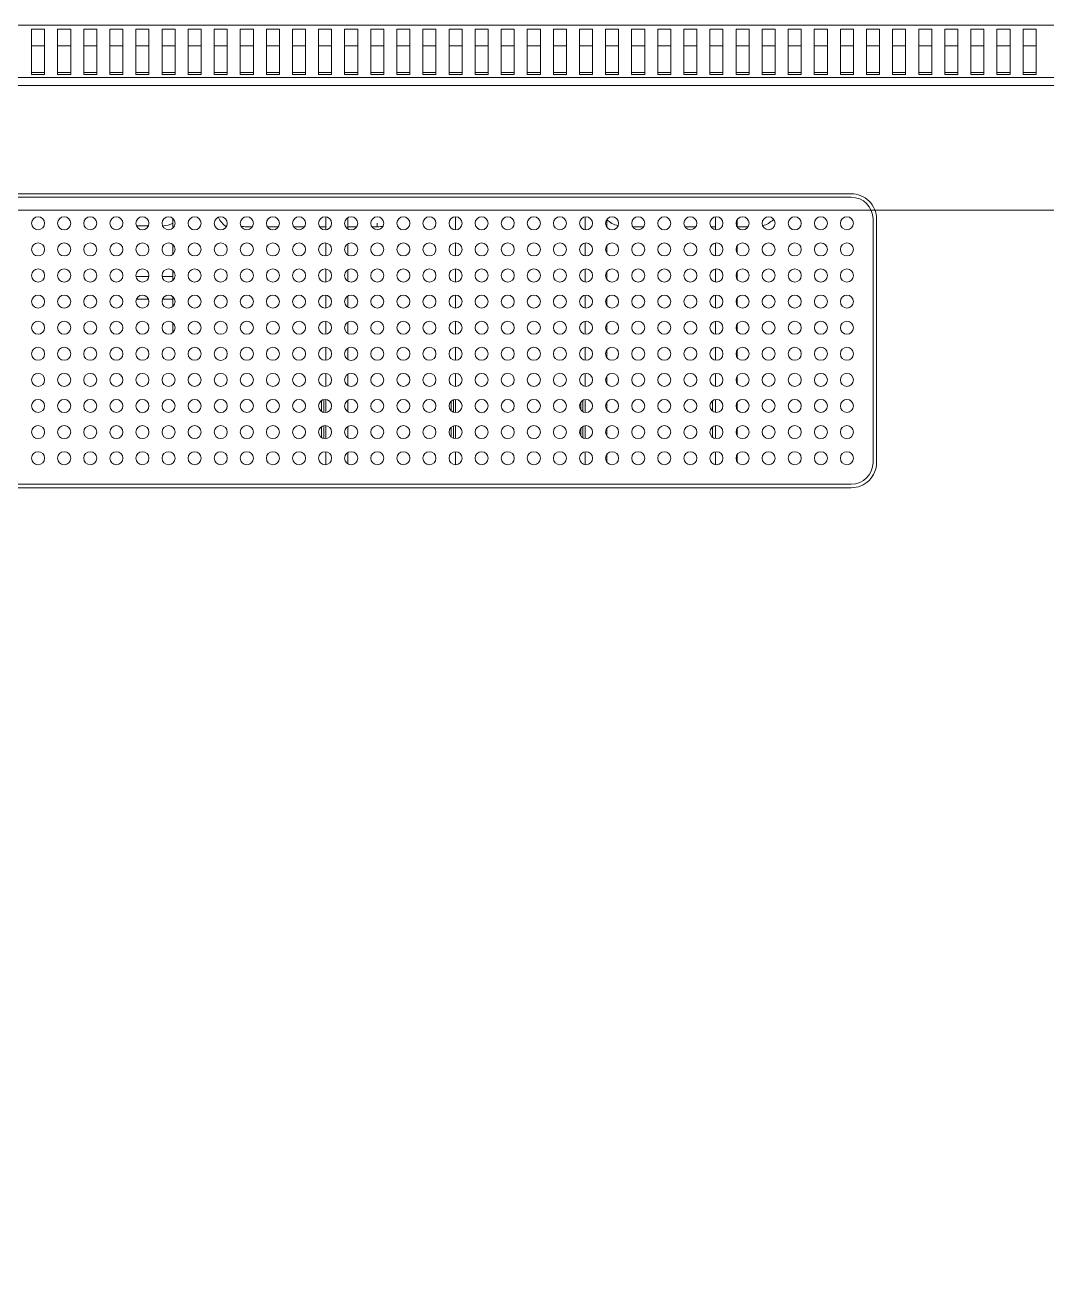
# Model space of a CAD drawing. Extents: x -382 to 1420, y -377 to 265.
# Drawn here: x -199.11 to -189.86, y -11.1 to 0.23 of the extents above; entities that cross this region are included whole.
import ezdxf

# ---------------------------------------------------------------- set-up
doc = ezdxf.new("R2010")
doc.units = 0
doc.header["$MEASUREMENT"] = 0
doc.layers.add('PDF_レイヤー 1', color=7, linetype='CONTINUOUS')

msp = doc.modelspace()

# ---------------------------------------------------------------- linework, layer by layer
at = {"layer": 'PDF_レイヤー 1', "lineweight": 0}
for points in [[(-221.78674, 0.2316), (-178.08673, 0.2316), (-178.56113, -0.24294, -0.40182696), (-178.27564, -0.52822), (-178.27568, -5.70111), (-178.27499, -5.70458), (-178.27499, -5.70472), (-178.27457, -5.70833), (-178.2743, -5.71194), (-178.27416, -5.71542), (-178.2743, -5.71903), (-178.27457, -5.7225), (-178.27513, -5.72583), (-178.27582, -5.72916), (-178.27652, -5.73236), (-178.27735, -5.73527), (-178.27846, -5.73819), (-178.27985, -5.74097)], [(-178.56112, -0.24287), (-221.31232, -0.24287, 0.40168178)], [(-193.74334, -1.58492, -0.12552593), (-193.8427, -1.52958), (-193.8427, -1.59666)], [(-197.053, -1.59461), (-197.10217, -1.59461, -0.0604074), (-197.1573, -1.58789)]]:
    msp.add_lwpolyline(points, format="xyb", dxfattribs=at)
for points in [[(-199.05103, 0.1945), (-198.93285, 0.1945), (-198.93285, -0.21671)], [(-199.05098, -0.2167), (-199.05098, 0.19452)], [(-198.81479, 0.1945), (-198.69661, 0.1945), (-198.69661, -0.21671)], [(-198.81472, -0.2167), (-198.81472, 0.19452)], [(-198.57853, 0.1945), (-198.46049, 0.1945), (-198.46049, -0.21671)], [(-198.57848, -0.2167), (-198.57848, 0.19452)], [(-198.34242, 0.1945), (-198.22423, 0.1945), (-198.22423, -0.21671)], [(-198.34236, -0.2167), (-198.34236, 0.19452)], [(-198.10616, 0.1945), (-197.98798, 0.1945), (-197.98798, -0.21671)], [(-198.1061, -0.2167), (-198.1061, 0.19452)], [(-197.8699, 0.1945), (-197.75186, 0.1945), (-197.75186, -0.21671)], [(-197.86985, -0.2167), (-197.86985, 0.19452)], [(-197.63378, 0.1945), (-197.5156, 0.1945), (-197.5156, -0.21671)], [(-197.63373, -0.2167), (-197.63373, 0.19452)], [(-197.39754, 0.1945), (-197.27936, 0.1945), (-197.27936, -0.21671)], [(-197.39749, -0.2167), (-197.39749, 0.19452)], [(-197.16142, 0.1945), (-197.04324, 0.1945), (-197.04324, -0.21671)], [(-197.16137, -0.2167), (-197.16137, 0.19452)], [(-196.92517, 0.1945), (-196.80698, 0.1945), (-196.80698, -0.21671)], [(-196.92511, -0.2167), (-196.92511, 0.19452)], [(-196.68891, 0.1945), (-196.57087, 0.1945), (-196.57087, -0.21671)], [(-196.68885, -0.2167), (-196.68885, 0.19452)], [(-196.45279, 0.1945), (-196.33461, 0.1945), (-196.33461, -0.21671)], [(-196.45274, -0.2167), (-196.45274, 0.19452)], [(-196.21655, 0.1945), (-196.09837, 0.1945), (-196.09837, -0.21671)], [(-196.21649, -0.2167), (-196.21649, 0.19452)], [(-195.98043, 0.1945), (-195.86225, 0.1945), (-195.86225, -0.21671)], [(-195.98038, -0.2167), (-195.98038, 0.19452)], [(-195.74417, 0.1945), (-195.62599, 0.1945), (-195.62599, -0.21671)], [(-195.74412, -0.2167), (-195.74412, 0.19452)], [(-195.50792, 0.1945), (-195.38987, 0.1945), (-195.38987, -0.21671)], [(-195.50786, -0.2167), (-195.50786, 0.19452)], [(-195.2718, 0.1945), (-195.15362, 0.1945), (-195.15362, -0.21671)], [(-195.27174, -0.2167), (-195.27174, 0.19452)], [(-195.03556, 0.1945), (-194.91737, 0.1945), (-194.91737, -0.21671)], [(-195.03549, -0.2167), (-195.03549, 0.19452)], [(-194.79944, 0.1945), (-194.68126, 0.1945), (-194.68126, -0.21671)], [(-194.79938, -0.2167), (-194.79938, 0.19452)], [(-194.56318, 0.1945), (-194.445, 0.1945), (-194.445, -0.21671)], [(-194.56313, -0.2167), (-194.56313, 0.19452)], [(-194.32693, 0.1945), (-194.20888, 0.1945), (-194.20888, -0.21671)], [(-194.32687, -0.2167), (-194.32687, 0.19452)], [(-194.09081, 0.1945), (-193.97262, 0.1945), (-193.97262, -0.21671)], [(-194.09075, -0.2167), (-194.09075, 0.19452)], [(-193.85456, 0.1945), (-193.73638, 0.1945), (-193.73638, -0.21671)], [(-193.8545, -0.2167), (-193.8545, 0.19452)], [(-193.61845, 0.1945), (-193.50026, 0.1945), (-193.50026, -0.21671)], [(-193.61838, -0.2167), (-193.61838, 0.19452)], [(-193.38219, 0.1945), (-193.26401, 0.1945), (-193.26401, -0.21671)], [(-193.38213, -0.2167), (-193.38213, 0.19452)], [(-193.14593, 0.1945), (-193.02789, 0.1945), (-193.02789, -0.21671)], [(-193.14588, -0.2167), (-193.14588, 0.19452)], [(-192.90982, 0.1945), (-192.79163, 0.1945), (-192.79163, -0.21671)], [(-192.90976, -0.2167), (-192.90976, 0.19452)], [(-192.67356, 0.1945), (-192.55537, 0.1945), (-192.55537, -0.21671)], [(-192.6735, -0.2167), (-192.6735, 0.19452)], [(-192.43745, 0.1945), (-192.31927, 0.1945), (-192.31927, -0.21671)], [(-192.43739, -0.2167), (-192.43739, 0.19452)], [(-192.2012, 0.1945), (-192.08301, 0.1945), (-192.08301, -0.21671)], [(-192.20114, -0.2167), (-192.20114, 0.19452)], [(-191.96494, 0.1945), (-191.8469, 0.1945), (-191.8469, -0.21671)], [(-191.96489, -0.2167), (-191.96489, 0.19452)], [(-191.72882, 0.1945), (-191.61064, 0.1945), (-191.61064, -0.21671)], [(-191.72877, -0.2167), (-191.72877, 0.19452)], [(-191.49257, 0.1945), (-191.37438, 0.1945), (-191.37438, -0.21671)], [(-191.49251, -0.2167), (-191.49251, 0.19452)], [(-191.25645, 0.1945), (-191.13826, 0.1945), (-191.13826, -0.21671)], [(-191.25639, -0.2167), (-191.25639, 0.19452)], [(-191.02021, 0.1945), (-190.90202, 0.1945), (-190.90202, -0.21671)], [(-191.02015, -0.2167), (-191.02015, 0.19452)], [(-190.78395, 0.1945), (-190.6659, 0.1945), (-190.6659, -0.21671)], [(-190.78389, -0.2167), (-190.78389, 0.19452)], [(-190.54783, 0.1945), (-190.42965, 0.1945), (-190.42965, -0.21671)], [(-190.54778, -0.2167), (-190.54778, 0.19452)], [(-190.31157, 0.1945), (-190.19339, 0.1945), (-190.19339, -0.21671)], [(-190.31152, -0.2167), (-190.31152, 0.19452)], [(-190.07546, 0.1945), (-189.95727, 0.1945), (-189.95727, -0.21671)], [(-190.0754, -0.2167), (-190.0754, 0.19452)], [(-198.93285, 0.04248), (-199.05103, 0.04248)], [(-198.69661, 0.04248), (-198.81479, 0.04248)], [(-198.46049, 0.04248), (-198.57853, 0.04248)], [(-198.22423, 0.04248), (-198.34242, 0.04248)], [(-197.98798, 0.04248), (-198.10616, 0.04248)], [(-197.75186, 0.04248), (-197.8699, 0.04248)], [(-197.5156, 0.04248), (-197.63378, 0.04248)], [(-197.27936, 0.04248), (-197.39754, 0.04248)], [(-197.04324, 0.04248), (-197.16142, 0.04248)], [(-196.80698, 0.04248), (-196.92517, 0.04248)], [(-196.57087, 0.04248), (-196.68891, 0.04248)], [(-196.33461, 0.04248), (-196.45279, 0.04248)], [(-196.09837, 0.04248), (-196.21655, 0.04248)], [(-195.86225, 0.04248), (-195.98043, 0.04248)], [(-195.62599, 0.04248), (-195.74417, 0.04248)], [(-195.38987, 0.04248), (-195.50792, 0.04248)], [(-195.15362, 0.04248), (-195.2718, 0.04248)], [(-194.91737, 0.04248), (-195.03556, 0.04248)], [(-194.68126, 0.04248), (-194.79944, 0.04248)], [(-194.445, 0.04248), (-194.56318, 0.04248)], [(-194.20888, 0.04248), (-194.32693, 0.04248)], [(-193.97262, 0.04248), (-194.09081, 0.04248)], [(-193.73638, 0.04248), (-193.85456, 0.04248)], [(-193.50026, 0.04248), (-193.61845, 0.04248)], [(-193.26401, 0.04248), (-193.38219, 0.04248)], [(-193.02789, 0.04248), (-193.14593, 0.04248)], [(-192.79163, 0.04248), (-192.90982, 0.04248)], [(-192.55537, 0.04248), (-192.67356, 0.04248)], [(-192.31927, 0.04248), (-192.43745, 0.04248)], [(-192.08301, 0.04248), (-192.2012, 0.04248)], [(-191.8469, 0.04248), (-191.96494, 0.04248)], [(-191.61064, 0.04248), (-191.72882, 0.04248)], [(-191.37438, 0.04248), (-191.49257, 0.04248)], [(-191.13826, 0.04248), (-191.25645, 0.04248)], [(-190.90202, 0.04248), (-191.02021, 0.04248)], [(-190.6659, 0.04248), (-190.78395, 0.04248)], [(-190.42965, 0.04248), (-190.54783, 0.04248)], [(-190.19339, 0.04248), (-190.31157, 0.04248)], [(-189.95727, 0.04248), (-190.07546, 0.04248)], [(-198.93285, -0.19743), (-199.05103, -0.19743)], [(-198.93285, -0.2167), (-199.05103, -0.2167)], [(-198.69661, -0.19743), (-198.81479, -0.19743)], [(-198.69661, -0.2167), (-198.81479, -0.2167)], [(-198.46049, -0.19743), (-198.57853, -0.19743)], [(-198.46049, -0.2167), (-198.57853, -0.2167)], [(-198.22423, -0.19743), (-198.34242, -0.19743)], [(-198.22423, -0.2167), (-198.34242, -0.2167)], [(-197.98798, -0.19743), (-198.10616, -0.19743)], [(-197.98798, -0.2167), (-198.10616, -0.2167)], [(-197.75186, -0.19743), (-197.8699, -0.19743)], [(-197.75186, -0.2167), (-197.8699, -0.2167)], [(-197.5156, -0.19743), (-197.63378, -0.19743)], [(-197.5156, -0.2167), (-197.63378, -0.2167)], [(-197.27936, -0.19743), (-197.39754, -0.19743)], [(-197.27936, -0.2167), (-197.39754, -0.2167)], [(-197.04324, -0.19743), (-197.16142, -0.19743)], [(-197.04324, -0.2167), (-197.16142, -0.2167)], [(-196.80698, -0.19743), (-196.92517, -0.19743)], [(-196.80698, -0.2167), (-196.92517, -0.2167)], [(-196.57087, -0.19743), (-196.68891, -0.19743)], [(-196.57087, -0.2167), (-196.68891, -0.2167)], [(-196.33461, -0.19743), (-196.45279, -0.19743)], [(-196.33461, -0.2167), (-196.45279, -0.2167)], [(-196.09837, -0.19743), (-196.21655, -0.19743)], [(-196.09837, -0.2167), (-196.21655, -0.2167)], [(-195.86225, -0.19743), (-195.98043, -0.19743)], [(-195.86225, -0.2167), (-195.98043, -0.2167)], [(-195.62599, -0.19743), (-195.74417, -0.19743)], [(-195.62599, -0.2167), (-195.74417, -0.2167)], [(-195.38987, -0.19743), (-195.50792, -0.19743)], [(-195.38987, -0.2167), (-195.50792, -0.2167)], [(-195.15362, -0.19743), (-195.2718, -0.19743)], [(-195.15362, -0.2167), (-195.2718, -0.2167)], [(-194.91737, -0.19743), (-195.03556, -0.19743)], [(-194.91737, -0.2167), (-195.03556, -0.2167)], [(-194.68126, -0.19743), (-194.79944, -0.19743)], [(-194.68126, -0.2167), (-194.79944, -0.2167)], [(-194.445, -0.19743), (-194.56318, -0.19743)], [(-194.445, -0.2167), (-194.56318, -0.2167)], [(-194.20888, -0.19743), (-194.32693, -0.19743)], [(-194.20888, -0.2167), (-194.32693, -0.2167)], [(-193.97262, -0.19743), (-194.09081, -0.19743)], [(-193.97262, -0.2167), (-194.09081, -0.2167)], [(-193.73638, -0.19743), (-193.85456, -0.19743)], [(-193.73638, -0.2167), (-193.85456, -0.2167)], [(-193.50026, -0.19743), (-193.61845, -0.19743)], [(-193.50026, -0.2167), (-193.61845, -0.2167)], [(-193.26401, -0.19743), (-193.38219, -0.19743)], [(-193.26401, -0.2167), (-193.38219, -0.2167)], [(-193.02789, -0.19743), (-193.14593, -0.19743)], [(-193.02789, -0.2167), (-193.14593, -0.2167)], [(-192.79163, -0.19743), (-192.90982, -0.19743)], [(-192.79163, -0.2167), (-192.90982, -0.2167)], [(-192.55537, -0.19743), (-192.67356, -0.19743)], [(-192.55537, -0.2167), (-192.67356, -0.2167)], [(-192.31927, -0.19743), (-192.43745, -0.19743)], [(-192.31927, -0.2167), (-192.43745, -0.2167)], [(-192.08301, -0.19743), (-192.2012, -0.19743)], [(-192.08301, -0.2167), (-192.2012, -0.2167)], [(-191.8469, -0.19743), (-191.96494, -0.19743)], [(-191.8469, -0.2167), (-191.96494, -0.2167)], [(-191.61064, -0.19743), (-191.72882, -0.19743)], [(-191.61064, -0.2167), (-191.72882, -0.2167)], [(-191.37438, -0.19743), (-191.49257, -0.19743)], [(-191.37438, -0.2167), (-191.49257, -0.2167)], [(-191.13826, -0.19743), (-191.25645, -0.19743)], [(-191.13826, -0.2167), (-191.25645, -0.2167)], [(-190.90202, -0.19743), (-191.02021, -0.19743)], [(-190.90202, -0.2167), (-191.02021, -0.2167)], [(-190.6659, -0.19743), (-190.78395, -0.19743)], [(-190.6659, -0.2167), (-190.78395, -0.2167)], [(-190.42965, -0.19743), (-190.54783, -0.19743)], [(-190.42965, -0.2167), (-190.54783, -0.2167)], [(-190.19339, -0.19743), (-190.31157, -0.19743)], [(-190.19339, -0.2167), (-190.31157, -0.2167)], [(-189.95727, -0.19743), (-190.07546, -0.19743)], [(-189.95727, -0.2167), (-190.07546, -0.2167)], [(-178.56113, -0.24283), (-178.56113, -0.31421), (-221.31234, -0.31421)], [(-211.74666, -17.19167), (-211.74666, -1.44502), (-188.12709, -1.44502)], [(-197.77152, -1.52179), (-197.77152, -1.60442)], [(-196.38588, -1.62004), (-196.38588, -1.50616)], [(-196.18895, -1.51405), (-196.18895, -1.61238)], [(-195.97054, -1.59461), (-195.92124, -1.59461), (-195.92124, -1.56309)], [(-195.21275, -1.62214), (-195.21275, -1.50409)], [(-194.03962, -1.62011), (-194.03962, -1.50623)], [(-192.85972, -1.61977), (-192.85972, -1.50658)], [(-192.6628, -1.53073), (-192.6628, -1.59545)], [(-198.09987, -1.58641), (-197.99432, -1.58641)], [(-196.81675, -1.59461), (-196.91535, -1.59461)], [(-196.58063, -1.59461), (-196.67909, -1.59461)], [(-196.38588, -1.59461), (-196.44296, -1.59461)], [(-196.10813, -1.59461), (-196.18895, -1.59461)], [(-193.51003, -1.59461), (-193.60849, -1.59461)], [(-193.03765, -1.59461), (-193.13611, -1.59461)], [(-192.85972, -1.59461), (-192.9, -1.59461)], [(-192.56515, -1.59461), (-192.66375, -1.59461)], [(-197.77152, -1.75797), (-197.77152, -1.84061)], [(-196.38588, -1.85623), (-196.38588, -1.74235)], [(-196.18895, -1.75024), (-196.18895, -1.84856)], [(-195.21275, -1.85833), (-195.21275, -1.74028)], [(-194.03962, -1.8563), (-194.03962, -1.74242)], [(-193.8427, -1.76577), (-193.8427, -1.83284)], [(-192.85972, -1.85602), (-192.85972, -1.7427)], [(-192.6628, -1.76692), (-192.6628, -1.83164)], [(-197.77152, -1.99415), (-197.77152, -2.07678)], [(-196.38588, -2.09247), (-196.38588, -1.97859)], [(-196.18895, -1.9865), (-196.18895, -2.08482)], [(-195.21275, -2.09451), (-195.21275, -1.97647)], [(-194.03962, -2.09247), (-194.03962, -1.97859)], [(-193.8427, -2.00202), (-193.8427, -2.06896)], [(-192.85972, -2.09221), (-192.85972, -1.97889)], [(-192.6628, -2.00311), (-192.6628, -2.06796)], [(-198.1061, -2.04385), (-197.98792, -2.04385)], [(-197.86985, -2.04385), (-197.77152, -2.04385)], [(-197.99435, -2.24838), (-198.09976, -2.24838)], [(-197.77152, -2.24838), (-197.8636, -2.24838)], [(-197.77152, -2.23041), (-197.77152, -2.31304)], [(-196.38588, -2.32866), (-196.38588, -2.21478)], [(-196.18895, -2.22267), (-196.18895, -2.32099)], [(-195.21275, -2.3307), (-195.21275, -2.2128)], [(-194.03962, -2.32873), (-194.03962, -2.21485)], [(-193.8427, -2.23821), (-193.8427, -2.30529)], [(-192.85972, -2.3284), (-192.85972, -2.21507)], [(-192.6628, -2.23929), (-192.6628, -2.30415)], [(-197.77152, -2.46659), (-197.77152, -2.54922)], [(-196.38588, -2.56485), (-196.38588, -2.45097)], [(-196.18895, -2.45886), (-196.18895, -2.55718)], [(-195.21275, -2.56689), (-195.21275, -2.44898)], [(-194.03962, -2.56492), (-194.03962, -2.45104)], [(-193.8427, -2.47438), (-193.8427, -2.54146)], [(-192.85972, -2.56458), (-192.85972, -2.4514)], [(-192.6628, -2.47548), (-192.6628, -2.54034)], [(-196.38588, -2.80104), (-196.38588, -2.68716)], [(-196.18895, -2.69504), (-196.18895, -2.79337)], [(-195.21275, -2.80313), (-195.21275, -2.68509)], [(-194.03962, -2.8011), (-194.03962, -2.68723)], [(-193.8427, -2.71057), (-193.8427, -2.77765)], [(-192.85972, -2.80083), (-192.85972, -2.6875)], [(-192.6628, -2.71172), (-192.6628, -2.77644)], [(-196.38588, -3.03722), (-196.38588, -2.92334)], [(-196.18895, -2.9313), (-196.18895, -3.02963)], [(-195.21275, -3.03932), (-195.21275, -2.92127)], [(-194.03962, -3.03729), (-194.03962, -2.92341)], [(-192.85972, -3.03701), (-192.85972, -2.92369)], [(-193.8427, -2.94676), (-193.8427, -3.01384)], [(-192.6628, -2.94791), (-192.6628, -3.01263)], [(-196.42521, -3.26574), (-196.42521, -3.16742)], [(-196.40555, -3.16064), (-196.40555, -3.27244)], [(-196.38588, -3.27348), (-196.38588, -3.1596)], [(-196.18895, -3.16749), (-196.18895, -3.26581)], [(-195.23241, -3.16274), (-195.23241, -3.27023)], [(-195.21275, -3.27551), (-195.21275, -3.15746)], [(-194.0593, -3.16477), (-194.0593, -3.26823)], [(-194.03962, -3.27348), (-194.03962, -3.1596)], [(-192.88616, -3.17135), (-192.88616, -3.26176)], [(-192.85972, -3.2732), (-192.85972, -3.15988)], [(-195.25208, -3.25787), (-195.25208, -3.17524)], [(-194.07896, -3.25001), (-194.07896, -3.18307)], [(-193.8427, -3.18302), (-193.8427, -3.24995)], [(-192.6628, -3.1841), (-192.6628, -3.24895)], [(-196.40555, -3.39682), (-196.40555, -3.50861)], [(-196.38588, -3.50965), (-196.38588, -3.39577)], [(-195.23241, -3.39893), (-195.23241, -3.50642)], [(-195.21275, -3.51169), (-195.21275, -3.39379)], [(-194.03962, -3.50972), (-194.03962, -3.39584)], [(-192.85972, -3.50939), (-192.85972, -3.39607)], [(-196.42521, -3.50193), (-196.42521, -3.40361)], [(-196.18895, -3.40368), (-196.18895, -3.502)], [(-195.25208, -3.49406), (-195.25208, -3.41143)], [(-194.07896, -3.48627), (-194.07896, -3.41919)], [(-194.0593, -3.40095), (-194.0593, -3.50442)], [(-193.8427, -3.4192), (-193.8427, -3.48628)], [(-192.88616, -3.40754), (-192.88616, -3.49795)], [(-192.6628, -3.42029), (-192.6628, -3.48514)], [(-196.38588, -3.74584), (-196.38588, -3.63196)], [(-196.18895, -3.63985), (-196.18895, -3.73817)], [(-195.21275, -3.74788), (-195.21275, -3.62998)], [(-194.03962, -3.74591), (-194.03962, -3.63203)], [(-193.8427, -3.65539), (-193.8427, -3.72247)], [(-192.85972, -3.74558), (-192.85972, -3.63239)], [(-192.6628, -3.65647), (-192.6628, -3.72133)]]:
    msp.add_lwpolyline(points, dxfattribs=at)
for points in [[(-191.40199, -3.72829, -0.41423358), (-191.6303, -3.9566), (-208.24294, -3.9566, -0.4143356), (-208.47139, -3.72829), (-208.47146, -1.52375, -0.4141076), (-208.24301, -1.29543), (-191.63032, -1.29543, -0.4144617), (-191.40206, -1.52375)], [(-191.43352, -1.52375, 0.41416728), (-191.6303, -1.3269), (-208.243, -1.3269, 0.41416728), (-208.4398, -1.52375), (-208.4398, -3.72827, 0.4144319), (-208.24301, -3.92513), (-191.63032, -3.92513, 0.41390261), (-191.43352, -3.72829)]]:
    msp.add_lwpolyline(points, format="xyb", close=True, dxfattribs=at)
for centre, radius in [((-198.99182, -1.5631), 0.05897), ((-198.75561, -1.56313), 0.059), ((-198.51946, -1.5631), 0.05897), ((-198.28321, -1.5631), 0.05897), ((-198.04698, -1.56313), 0.059), ((-197.81083, -1.5631), 0.05897), ((-197.5746, -1.56313), 0.059), ((-197.33845, -1.56321), 0.05909), ((-197.10221, -1.5631), 0.05897), ((-196.86599, -1.56313), 0.059), ((-196.62984, -1.5631), 0.05897), ((-196.39361, -1.56313), 0.059), ((-196.15746, -1.56321), 0.05909), ((-195.92122, -1.5631), 0.05897), ((-195.68499, -1.56313), 0.059), ((-195.44885, -1.5631), 0.05897), ((-195.21262, -1.56313), 0.059), ((-194.97638, -1.56313), 0.059), ((-194.74023, -1.5631), 0.05897), ((-194.504, -1.56313), 0.059), ((-194.26785, -1.5631), 0.05897), ((-194.03163, -1.56313), 0.059), ((-193.79538, -1.56313), 0.059), ((-193.55924, -1.5631), 0.05897), ((-193.32301, -1.56313), 0.059), ((-193.08677, -1.56301), 0.05888), ((-192.8506, -1.5631), 0.05897), ((-192.61438, -1.56313), 0.059), ((-192.37824, -1.5631), 0.05897), ((-192.14202, -1.56313), 0.059), ((-191.90578, -1.56301), 0.05888), ((-191.66961, -1.5631), 0.05897), ((-198.99182, -1.79928), 0.05897), ((-198.75561, -1.79931), 0.059), ((-198.51946, -1.79928), 0.05897), ((-198.28321, -1.79928), 0.05897), ((-198.04698, -1.79931), 0.059), ((-197.81083, -1.79928), 0.05897), ((-197.5746, -1.79931), 0.059), ((-197.33845, -1.7994), 0.05909), ((-197.10221, -1.79928), 0.05897), ((-196.86599, -1.79931), 0.059), ((-196.62984, -1.79928), 0.05897), ((-196.39361, -1.79931), 0.059), ((-196.15746, -1.7994), 0.05909), ((-195.92122, -1.79928), 0.05897), ((-195.68499, -1.79931), 0.059), ((-195.44885, -1.79928), 0.05897), ((-195.21262, -1.79931), 0.059), ((-194.97638, -1.79931), 0.059), ((-194.74023, -1.79928), 0.05897), ((-194.504, -1.79931), 0.059), ((-194.26785, -1.79928), 0.05897), ((-194.03163, -1.79931), 0.059), ((-193.79538, -1.79931), 0.059), ((-193.55924, -1.79928), 0.05897), ((-193.32301, -1.79931), 0.059), ((-193.08677, -1.79919), 0.05888), ((-192.8506, -1.79928), 0.05897), ((-192.61438, -1.79931), 0.059), ((-192.37824, -1.79928), 0.05897), ((-192.14202, -1.79931), 0.059), ((-191.90578, -1.79919), 0.05888), ((-191.66961, -1.79928), 0.05897), ((-198.99182, -2.03547), 0.05897), ((-198.75561, -2.0355), 0.059), ((-198.51946, -2.03547), 0.05897), ((-198.28321, -2.03547), 0.05897), ((-198.04698, -2.0355), 0.059), ((-197.81083, -2.03547), 0.05897), ((-197.5746, -2.0355), 0.059), ((-197.33845, -2.03559), 0.05909), ((-197.10221, -2.03547), 0.05897), ((-196.86599, -2.0355), 0.059), ((-196.62984, -2.03547), 0.05897), ((-196.39361, -2.0355), 0.059), ((-196.15746, -2.03559), 0.05909), ((-195.92122, -2.03547), 0.05897), ((-195.68499, -2.0355), 0.059), ((-195.44885, -2.03547), 0.05897), ((-195.21262, -2.0355), 0.059), ((-194.97638, -2.0355), 0.059), ((-194.74023, -2.03547), 0.05897), ((-194.504, -2.0355), 0.059), ((-194.26785, -2.03547), 0.05897), ((-194.03163, -2.0355), 0.059), ((-193.79538, -2.0355), 0.059), ((-193.55924, -2.03547), 0.05897), ((-193.32301, -2.0355), 0.059), ((-193.08677, -2.03538), 0.05888), ((-192.8506, -2.03547), 0.05897), ((-192.61438, -2.0355), 0.059), ((-192.37824, -2.03547), 0.05897), ((-192.14202, -2.0355), 0.059), ((-191.90578, -2.03538), 0.05888), ((-191.66961, -2.03547), 0.05897), ((-198.99182, -2.27166), 0.05897), ((-198.75561, -2.27169), 0.059), ((-198.51946, -2.27166), 0.05897), ((-198.28321, -2.27166), 0.05897), ((-198.04698, -2.27169), 0.059), ((-197.81083, -2.27166), 0.05897), ((-197.5746, -2.27169), 0.059), ((-197.33845, -2.27178), 0.05909), ((-197.10221, -2.27166), 0.05897), ((-196.86599, -2.27169), 0.059), ((-196.62984, -2.27166), 0.05897), ((-196.39361, -2.27169), 0.059), ((-196.15746, -2.27178), 0.05909), ((-195.92122, -2.27166), 0.05897), ((-195.68499, -2.27169), 0.059), ((-195.44885, -2.27166), 0.05897), ((-195.21262, -2.27169), 0.059), ((-194.97638, -2.27169), 0.059), ((-194.74023, -2.27166), 0.05897), ((-194.504, -2.27169), 0.059), ((-194.26785, -2.27166), 0.05897), ((-194.03163, -2.27169), 0.059), ((-193.79538, -2.27169), 0.059), ((-193.55924, -2.27166), 0.05897), ((-193.32301, -2.27169), 0.059), ((-193.08677, -2.27157), 0.05888), ((-192.8506, -2.27166), 0.05897), ((-192.61438, -2.27169), 0.059), ((-192.37824, -2.27166), 0.05897), ((-192.14202, -2.27169), 0.059), ((-191.90578, -2.27157), 0.05888), ((-191.66961, -2.27166), 0.05897), ((-198.99182, -2.5079), 0.05897), ((-198.75561, -2.50793), 0.059), ((-198.51946, -2.5079), 0.05897), ((-198.28321, -2.5079), 0.05897), ((-198.04698, -2.50793), 0.059), ((-197.81083, -2.5079), 0.05897), ((-197.5746, -2.50793), 0.059), ((-197.33845, -2.50802), 0.05909), ((-197.10221, -2.5079), 0.05897), ((-196.86599, -2.50793), 0.059), ((-196.62984, -2.5079), 0.05897), ((-196.39361, -2.50793), 0.059), ((-196.15746, -2.50802), 0.05909), ((-195.92122, -2.5079), 0.05897), ((-195.68499, -2.50793), 0.059), ((-195.44885, -2.5079), 0.05897), ((-195.21262, -2.50793), 0.059), ((-194.97638, -2.50793), 0.059), ((-194.74023, -2.5079), 0.05897), ((-194.504, -2.50793), 0.059), ((-194.26785, -2.5079), 0.05897), ((-194.03163, -2.50793), 0.059), ((-193.79538, -2.50793), 0.059), ((-193.55924, -2.5079), 0.05897), ((-193.32301, -2.50793), 0.059), ((-193.08677, -2.50781), 0.05888), ((-192.8506, -2.5079), 0.05897), ((-192.61438, -2.50793), 0.059), ((-192.37824, -2.5079), 0.05897), ((-192.14202, -2.50793), 0.059), ((-191.90578, -2.50781), 0.05888), ((-191.66961, -2.5079), 0.05897), ((-198.99182, -2.74409), 0.05897), ((-198.75561, -2.74412), 0.059), ((-198.51946, -2.74409), 0.05897), ((-198.28321, -2.74409), 0.05897), ((-198.04698, -2.74412), 0.059), ((-197.81083, -2.74409), 0.05897), ((-197.5746, -2.74412), 0.059), ((-197.33845, -2.74421), 0.05909), ((-197.10221, -2.74409), 0.05897), ((-196.86599, -2.74412), 0.059), ((-196.62984, -2.74409), 0.05897), ((-196.39361, -2.74412), 0.059), ((-196.15746, -2.74421), 0.05909), ((-195.92122, -2.74409), 0.05897), ((-195.68499, -2.74412), 0.059), ((-195.44885, -2.74409), 0.05897), ((-195.21262, -2.74412), 0.059), ((-194.97638, -2.74412), 0.059), ((-194.74023, -2.74409), 0.05897), ((-194.504, -2.74412), 0.059), ((-194.26785, -2.74409), 0.05897), ((-194.03163, -2.74412), 0.059), ((-193.79538, -2.74412), 0.059), ((-193.55924, -2.74409), 0.05897), ((-193.32301, -2.74412), 0.059), ((-193.08677, -2.744), 0.05888), ((-192.8506, -2.74409), 0.05897), ((-192.61438, -2.74412), 0.059), ((-192.37824, -2.74409), 0.05897), ((-192.14202, -2.74412), 0.059), ((-191.90578, -2.744), 0.05888), ((-191.66961, -2.74409), 0.05897), ((-198.99182, -2.98028), 0.05897), ((-198.75561, -2.9803), 0.059), ((-198.51946, -2.98028), 0.05897), ((-198.28321, -2.98028), 0.05897), ((-198.04698, -2.9803), 0.059), ((-197.81083, -2.98028), 0.05897), ((-197.5746, -2.9803), 0.059), ((-197.33845, -2.98039), 0.05909), ((-197.10221, -2.98028), 0.05897), ((-196.86599, -2.9803), 0.059), ((-196.62984, -2.98028), 0.05897), ((-196.39361, -2.9803), 0.059), ((-196.15746, -2.98039), 0.05909), ((-195.92122, -2.98028), 0.05897), ((-195.68499, -2.9803), 0.059), ((-195.44885, -2.98028), 0.05897), ((-195.21262, -2.9803), 0.059), ((-194.97638, -2.9803), 0.059), ((-194.74023, -2.98028), 0.05897), ((-194.504, -2.9803), 0.059), ((-194.26785, -2.98028), 0.05897), ((-194.03163, -2.9803), 0.059), ((-193.79538, -2.9803), 0.059), ((-193.55924, -2.98028), 0.05897), ((-193.32301, -2.9803), 0.059), ((-193.08677, -2.98019), 0.05888), ((-192.8506, -2.98028), 0.05897), ((-192.61438, -2.9803), 0.059), ((-192.37824, -2.98028), 0.05897), ((-192.14202, -2.9803), 0.059), ((-191.90578, -2.98019), 0.05888), ((-191.66961, -2.98028), 0.05897), ((-198.99182, -3.21646), 0.05897), ((-198.75561, -3.21649), 0.059), ((-198.51946, -3.21646), 0.05897), ((-198.28321, -3.21646), 0.05897), ((-198.04698, -3.21649), 0.059), ((-197.81083, -3.21646), 0.05897), ((-197.5746, -3.21649), 0.059), ((-197.33845, -3.21658), 0.05909), ((-197.10221, -3.21646), 0.05897), ((-196.86599, -3.21649), 0.059), ((-196.62984, -3.21646), 0.05897), ((-196.39361, -3.21649), 0.059), ((-196.15746, -3.21658), 0.05909), ((-195.92122, -3.21646), 0.05897), ((-195.68499, -3.21649), 0.059), ((-195.44885, -3.21646), 0.05897), ((-195.21262, -3.21649), 0.059), ((-194.97638, -3.21649), 0.059), ((-194.74023, -3.21646), 0.05897), ((-194.504, -3.21649), 0.059), ((-194.26785, -3.21646), 0.05897), ((-194.03163, -3.21649), 0.059), ((-193.79538, -3.21649), 0.059), ((-193.55924, -3.21646), 0.05897), ((-193.32301, -3.21649), 0.059), ((-193.08677, -3.21637), 0.05888), ((-192.8506, -3.21646), 0.05897), ((-192.61438, -3.21649), 0.059), ((-192.37824, -3.21646), 0.05897), ((-192.14202, -3.21649), 0.059), ((-191.90578, -3.21637), 0.05888), ((-191.66961, -3.21646), 0.05897), ((-198.99182, -3.45265), 0.05897), ((-198.75561, -3.45268), 0.059), ((-198.51946, -3.45265), 0.05897), ((-198.28321, -3.45265), 0.05897), ((-198.04698, -3.45268), 0.059), ((-197.81083, -3.45265), 0.05897), ((-197.5746, -3.45268), 0.059), ((-197.33845, -3.45277), 0.05909), ((-197.10221, -3.45265), 0.05897), ((-196.86599, -3.45268), 0.059), ((-196.62984, -3.45265), 0.05897), ((-196.39361, -3.45268), 0.059), ((-196.15746, -3.45277), 0.05909), ((-195.92122, -3.45265), 0.05897), ((-195.68499, -3.45268), 0.059), ((-195.44885, -3.45265), 0.05897), ((-195.21262, -3.45268), 0.059), ((-194.97638, -3.45268), 0.059), ((-194.74023, -3.45265), 0.05897), ((-194.504, -3.45268), 0.059), ((-194.26785, -3.45265), 0.05897), ((-194.03163, -3.45268), 0.059), ((-193.79538, -3.45268), 0.059), ((-193.55924, -3.45265), 0.05897), ((-193.32301, -3.45268), 0.059), ((-193.08677, -3.45256), 0.05888), ((-192.8506, -3.45265), 0.05897), ((-192.61438, -3.45268), 0.059), ((-192.37824, -3.45265), 0.05897), ((-192.14202, -3.45268), 0.059), ((-191.90578, -3.45256), 0.05888), ((-191.66961, -3.45265), 0.05897), ((-198.99182, -3.68891), 0.05897), ((-198.75561, -3.68894), 0.059), ((-198.51946, -3.68891), 0.05897), ((-198.28321, -3.68891), 0.05897), ((-198.04698, -3.68894), 0.059), ((-197.81083, -3.68891), 0.05897), ((-197.5746, -3.68894), 0.059), ((-197.33845, -3.68903), 0.05909), ((-197.10221, -3.68891), 0.05897), ((-196.86599, -3.68894), 0.059), ((-196.62984, -3.68891), 0.05897), ((-196.39361, -3.68894), 0.059), ((-196.15746, -3.68903), 0.05909), ((-195.92122, -3.68891), 0.05897), ((-195.68499, -3.68894), 0.059), ((-195.44885, -3.68891), 0.05897), ((-195.21262, -3.68894), 0.059), ((-194.97638, -3.68894), 0.059), ((-194.74023, -3.68891), 0.05897), ((-194.504, -3.68894), 0.059), ((-194.26785, -3.68891), 0.05897), ((-194.03163, -3.68894), 0.059), ((-193.79538, -3.68894), 0.059), ((-193.55924, -3.68891), 0.05897), ((-193.32301, -3.68894), 0.059), ((-193.08677, -3.68882), 0.05888), ((-192.8506, -3.68891), 0.05897), ((-192.61438, -3.68894), 0.059), ((-192.37824, -3.68891), 0.05897), ((-192.14202, -3.68894), 0.059), ((-191.90578, -3.68882), 0.05888), ((-191.66961, -3.68891), 0.05897)]:
    msp.add_circle(centre, radius, dxfattribs=at)
for centre, radius, start, end in [((-197.87015, -1.36545), 0.221, 273.31327, 296.698339), ((-197.10297, -1.36673), 0.2944, 209.269822, 230.786262), ((-192.49681, -1.36548), 0.22922, 286.683029, 314.062132), ((-195.92171, -1.36295), 0.23167, 270.115423, 283.921943)]:
    msp.add_arc(centre, radius, start, end, dxfattribs=at)

doc.saveas('drawing.dxf')
